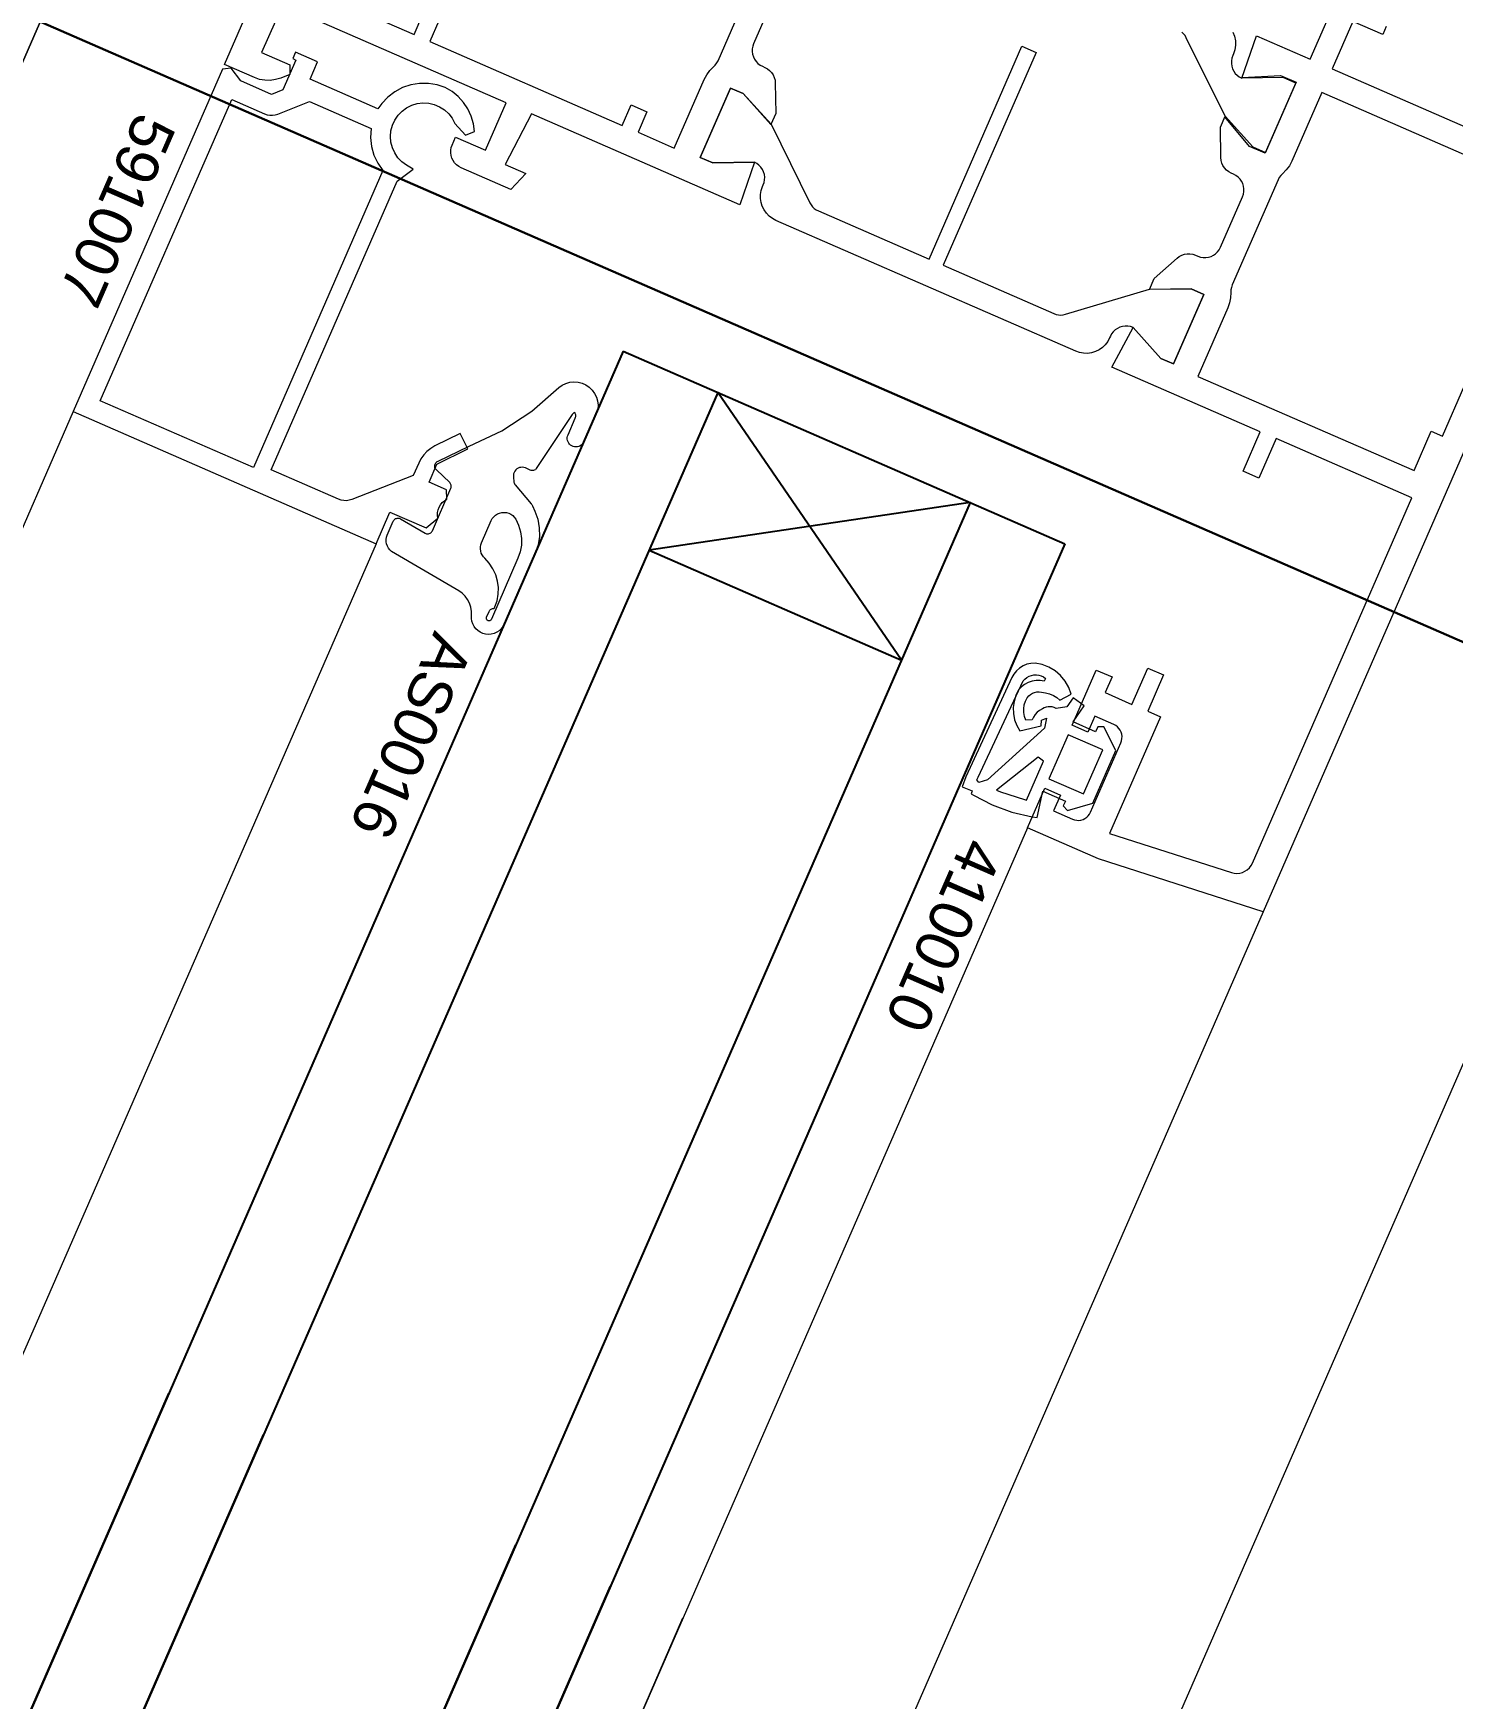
# Model space of a CAD drawing. Header units: millimetres. Extents: x -37281 to 954596, y -59787 to 956680.
# Drawn here: x 9188.4 to 9270.8, y -6551.4 to -6454.6 of the extents above; entities that cross this region are included whole.
import ezdxf

# ---------------------------------------------------------------- set-up
doc = ezdxf.new("R2010")
doc.units = ezdxf.units.MM
doc.header["$MEASUREMENT"] = 0
doc.linetypes.add('Dot & Dashed', pattern=[670.277762, 352.777767, -176.388884, 0, -141.111112])
for name, color, linetype, lineweight in [('0_Pen_No__2', 8, 'Continuous', 15), ('0_Pen_No__5', 7, 'Continuous', 25), ('0_Pen_No__7', 7, 'Continuous', 35), ('0_Pen_No__9', 7, 'Continuous', 13), ('New_A-20-M_Roof_Pen_No__93', 8, 'Continuous', 13), ('New_A-25-M_Curtain_Wall_Pen_No__90', 8, 'Continuous', 20), ('New_A-25-M_Wall_Ext_Pen_No__87', 8, 'Continuous', 20)]:
    doc.layers.add(name, color=color, linetype=linetype, lineweight=lineweight)
for name, color, linetype in [('New_A-20-M_Roof', 7, 'Continuous'), ('New_A-25-M_Curtain_Wall', 7, 'Continuous'), ('New_A-25-M_Wall_Ext', 7, 'Continuous'), ('New_ArchiCAD Windows', 7, 'Continuous')]:
    doc.layers.add(name, color=color, linetype=linetype)
doc.layers.add('New_A-25-M_Curtain_Wall_Pen_No__69', color=7, linetype='Continuous', lineweight=20, true_color=0x606060)
doc.layers.add('New_ArchiCAD Windows_Pen_No__23', color=7, linetype='Continuous', lineweight=30, true_color=0x2a2a2a)
doc.styles.add('GENERATED_STYLE_3', font='')
doc.styles.get('GENERATED_STYLE_3').set_extended_font_data('Arial')

# ---------------------------------------------------------------- blocks, each defined once
blk = doc.blocks.new('Wall_2_3', base_point=(10092.596, -4631.295))
at = {"layer": 'New_A-25-M_Wall_Ext_Pen_No__87', "linetype": 'Continuous', "flags": 128}
for points in [[(10000.932, -4591.325), (2142.474, -22613.267)], [(2234.138, -22653.237), (10092.596, -4631.295)]]:
    blk.add_lwpolyline(points, dxfattribs=at)
blk = doc.blocks.new('Double Window 19[11]_3')
at = {"layer": 'New_ArchiCAD Windows_Pen_No__23', "linetype": 'Continuous'}
blk.add_line((9188.458, -6453.793), (9362.621, -6529.737), dxfattribs=at)
blk = doc.blocks.new('Wall_139_3', base_point=(10165.916, -4712.544))
at = {"layer": 'New_ArchiCAD Windows', "color": 251, "linetype": 'Continuous', "lineweight": 20, "true_color": 0x606060}
blk.add_blockref('Double Window 19[11]_3', (0, 0), dxfattribs=at)
blk = doc.blocks.new('Morph_1_3')
at = {"layer": 'New_A-20-M_Roof_Pen_No__93', "linetype": 'Continuous', "flags": 128}
blk.add_lwpolyline([(2064.531, -22792.012), (10012.822, -4564.059)], dxfattribs=at)
blk = doc.blocks.new('Beam_4_3', base_point=(10000.932, -4591.325))
at = {"layer": 'New_A-25-M_Curtain_Wall_Pen_No__69', "linetype": 'Dot & Dashed'}
blk.add_line((10000.932, -4591.325), (2142.472, -22613.266), dxfattribs=at)
at = {"layer": 'New_A-25-M_Curtain_Wall_Pen_No__90', "linetype": 'Continuous'}
blk.add_line((10000.932, -4591.325), (2142.472, -22613.266), dxfattribs=at)

msp = doc.modelspace()

# ---------------------------------------------------------------- linework, layer by layer
at = {"layer": '0_Pen_No__2', "linetype": 'Continuous', "flags": 128}
for points in [[(9291.392, -6433.222), (9259.816, -6505.637), (9250.25, -6502.556), (9246.125, -6500.758)], [(9202.418, -6453.881), (9201.619, -6455.714), (9203.269, -6456.433), (9203.259, -6456.988), (9202.729, -6457.195), (9202.429, -6457.287), (9202.118, -6457.33), (9201.805, -6457.324), (9201.496, -6457.27), (9201.199, -6457.167), (9199.461, -6456.409), (9208.654, -6435.327)], [(9211.912, -6453.875), (9211.392, -6455.066), (9222.575, -6459.943), (9223.095, -6458.751), (9224.012, -6459.151), (9223.492, -6460.342), (9225.6, -6461.262), (9227.339, -6457.274), (9227.482, -6457.004), (9227.663, -6456.759), (9227.878, -6456.542), (9227.983, -6456.437), (9228.072, -6456.317), (9228.141, -6456.185), (9230.804, -6450.079)], [(9203.601, -6451.669), (9210.476, -6454.667), (9210.995, -6453.475)], [(9231.487, -6452.265), (9230.208, -6455.198), (9230.157, -6455.346), (9230.13, -6455.501), (9230.127, -6455.658), (9230.148, -6455.813), (9230.194, -6455.963), (9230.263, -6456.104), (9230.353, -6456.233), (9230.461, -6456.346), (9230.587, -6456.441), (9230.725, -6456.514), (9230.868, -6456.577), (9231.012, -6456.654), (9231.141, -6456.754), (9231.253, -6456.873), (9231.343, -6457.009), (9231.41, -6457.158), (9231.453, -6457.316), (9231.468, -6457.478), (9231.496, -6459.251), (9231.216, -6459.892), (9229.599, -6458.096), (9228.866, -6457.776), (9227.107, -6461.81), (9227.84, -6462.129), (9230.257, -6462.092), (9229.401, -6464.555), (9217.301, -6459.279), (9215.78, -6462.216), (9216.977, -6462.738), (9216.097, -6463.664), (9213.211, -6462.405), (9213.072, -6462.331), (9212.947, -6462.237), (9212.838, -6462.124), (9212.748, -6461.995), (9212.68, -6461.854), (9212.634, -6461.704), (9212.612, -6461.548), (9212.615, -6461.391), (9212.643, -6461.237), (9212.694, -6461.089), (9212.894, -6460.63), (9214.635, -6461.39), (9215.834, -6458.64), (9203.735, -6453.364)], [(9246.125, -6500.758), (9247.124, -6498.466), (9248.041, -6498.866), (9247.641, -6499.782), (9248.741, -6500.262), (9248.859, -6500.303), (9248.983, -6500.325), (9249.109, -6500.327), (9249.233, -6500.31), (9249.353, -6500.273), (9249.466, -6500.218), (9249.569, -6500.146), (9249.659, -6500.059), (9249.735, -6499.959), (9249.794, -6499.848), (9251.553, -6495.815), (9251.594, -6495.697), (9251.616, -6495.573), (9251.618, -6495.447), (9251.6, -6495.323), (9251.564, -6495.203), (9251.509, -6495.09), (9251.437, -6494.987), (9251.35, -6494.897), (9251.25, -6494.821), (9251.139, -6494.762), (9250.039, -6494.282), (9249.639, -6495.199), (9248.723, -6494.799), (9250.122, -6491.591), (9251.038, -6491.991), (9250.639, -6492.907), (9252.197, -6493.587), (9253.116, -6491.479), (9254.033, -6491.878), (9253.114, -6493.987), (9253.847, -6494.306), (9250.892, -6501.082), (9257.971, -6503.362), (9258.13, -6503.399), (9258.293, -6503.41), (9258.455, -6503.394), (9258.613, -6503.352), (9258.762, -6503.285), (9258.898, -6503.194), (9259.017, -6503.083), (9259.117, -6502.953), (9259.194, -6502.809), (9268.45, -6481.583), (9260.567, -6478.145), (9259.567, -6480.437), (9258.651, -6480.037), (9259.65, -6477.746), (9251.034, -6473.988), (9252.256, -6471.685), (9253.873, -6473.481), (9254.606, -6473.801), (9256.365, -6469.768), (9255.632, -6469.448), (9253.215, -6469.485), (9253.495, -6468.843), (9254.813, -6467.657), (9254.942, -6467.558), (9255.087, -6467.482), (9255.241, -6467.43), (9255.403, -6467.404), (9255.566, -6467.404), (9255.727, -6467.431), (9255.881, -6467.484), (9256.025, -6467.546), (9256.173, -6467.597), (9256.327, -6467.625), (9256.484, -6467.628), (9256.64, -6467.606), (9256.79, -6467.56), (9256.931, -6467.492), (9257.059, -6467.402), (9257.172, -6467.293), (9257.267, -6467.168), (9257.341, -6467.029), (9258.62, -6464.096), (9258.671, -6463.948), (9258.699, -6463.793), (9258.701, -6463.636), (9258.68, -6463.481), (9258.634, -6463.331), (9258.565, -6463.19), (9258.476, -6463.061), (9258.367, -6462.948), (9258.241, -6462.853), (9258.103, -6462.78), (9257.96, -6462.717), (9257.816, -6462.64), (9257.687, -6462.54), (9257.575, -6462.421), (9257.485, -6462.285), (9257.418, -6462.136), (9257.376, -6461.979), (9257.36, -6461.816), (9257.332, -6460.044), (9257.612, -6459.402), (9259.229, -6461.198), (9259.962, -6461.518), (9261.721, -6457.484), (9260.988, -6457.165), (9258.571, -6457.202), (9259.427, -6454.739), (9262.544, -6456.098), (9264.343, -6451.973)], [(9266.968, -6454.209), (9266.768, -6454.667), (9265.026, -6453.907), (9263.827, -6456.657)], [(9258.063, -6454.527), (9258.158, -6454.77), (9258.21, -6455.026), (9258.217, -6455.288), (9258.178, -6455.546), (9258.094, -6455.794), (9258.054, -6455.886), (9258.003, -6456.034), (9257.976, -6456.188), (9257.973, -6456.345), (9257.995, -6456.501), (9258.04, -6456.651), (9258.109, -6456.792), (9258.199, -6456.921), (9258.308, -6457.034), (9258.433, -6457.128), (9258.571, -6457.202), (9258.591, -6457.156), (9260.824, -6457.039), (9261.741, -6457.439), (9259.942, -6461.564), (9259.026, -6461.164), (9257.592, -6459.448), (9257.612, -6459.402), (9255.35, -6454.852), (9255.279, -6454.732), (9255.192, -6454.623), (9255.091, -6454.527)], [(9213.459, -6460.519), (9213.983, -6460.306), (9213.926, -6459.85), (9213.8, -6459.409), (9213.609, -6458.993), (9213.356, -6458.61), (9213.047, -6458.27), (9212.691, -6457.982), (9212.295, -6457.751), (9211.812, -6457.586), (9211.308, -6457.503), (9210.798, -6457.503), (9210.295, -6457.587), (9209.812, -6457.753), (9209.363, -6457.995), (9208.96, -6458.308), (9208.614, -6458.682), (9208.375, -6458.987), (9204.432, -6457.268), (9204.872, -6456.26), (9203.589, -6455.7), (9203.429, -6456.067), (9203.612, -6456.147), (9202.853, -6457.888), (9202.194, -6458.147), (9200.404, -6457.366), (9199.858, -6456.626), (9199.341, -6456.684), (9190.668, -6476.576), (9208.267, -6484.25), (9209.067, -6482.417), (9211.175, -6483.336), (9211.863, -6482.769), (9211.84, -6482.607), (9211.845, -6482.444), (9211.876, -6482.283), (9211.932, -6482.13), (9212.013, -6481.988), (9212.116, -6481.861), (9212.238, -6481.752), (9212.376, -6481.665), (9212.357, -6481.124), (9211.349, -6480.685), (9211.809, -6479.631), (9213.596, -6478.742), (9213.151, -6477.847), (9211.689, -6478.573), (9211.449, -6478.715), (9211.23, -6478.888), (9211.038, -6479.09), (9210.876, -6479.317), (9210.747, -6479.565), (9210.433, -6480.285), (9206.869, -6481.684), (9206.717, -6481.73), (9206.56, -6481.752), (9206.401, -6481.748), (9206.244, -6481.719), (9206.095, -6481.666), (9202.175, -6479.957)], [(9263.827, -6456.657), (9276.844, -6462.333)], [(9202.175, -6479.957), (9209.489, -6463.185), (9210.428, -6462.492), (9210.045, -6462.26), (9209.776, -6462.063), (9209.544, -6461.824), (9209.356, -6461.548), (9209.218, -6461.245), (9209.134, -6460.922), (9209.106, -6460.59), (9209.134, -6460.258), (9209.219, -6459.936), (9209.358, -6459.633), (9209.546, -6459.358), (9209.779, -6459.119), (9210.048, -6458.923), (9210.347, -6458.776), (9210.667, -6458.681), (9210.998, -6458.643), (9211.331, -6458.662), (9211.656, -6458.737), (9211.963, -6458.867), (9212.244, -6459.046), (9212.49, -6459.271), (9212.694, -6459.535), (9212.85, -6459.829), (9213.459, -6460.519)]]:
    msp.add_lwpolyline(points, dxfattribs=at)
for points in [[(9245.8, -6455.342), (9246.625, -6455.702), (9241.229, -6468.077), (9247.659, -6470.881), (9247.791, -6470.927), (9247.928, -6470.955), (9248.067, -6470.964), (9248.206, -6470.953), (9248.342, -6470.923), (9253.224, -6469.466), (9255.632, -6469.448), (9256.365, -6469.768), (9254.606, -6473.801), (9253.873, -6473.481), (9252.256, -6471.685), (9252.108, -6471.634), (9251.953, -6471.606), (9251.796, -6471.603), (9251.641, -6471.625), (9251.491, -6471.671), (9251.35, -6471.739), (9251.221, -6471.829), (9251.108, -6471.938), (9251.014, -6472.063), (9250.94, -6472.202), (9250.9, -6472.294), (9250.789, -6472.501), (9250.647, -6472.689), (9250.478, -6472.852), (9250.285, -6472.987), (9250.073, -6473.09), (9249.848, -6473.159), (9249.615, -6473.191), (9249.38, -6473.187), (9249.148, -6473.146), (9248.925, -6473.069), (9231.509, -6465.475), (9231.301, -6465.364), (9231.113, -6465.222), (9230.95, -6465.053), (9230.815, -6464.86), (9230.712, -6464.648), (9230.644, -6464.423), (9230.611, -6464.19), (9230.616, -6463.954), (9230.657, -6463.723), (9230.734, -6463.5), (9230.774, -6463.408), (9230.825, -6463.26), (9230.852, -6463.106), (9230.855, -6462.949), (9230.833, -6462.793), (9230.788, -6462.643), (9230.719, -6462.502), (9230.629, -6462.373), (9230.52, -6462.261), (9230.395, -6462.166), (9230.257, -6462.092), (9227.84, -6462.129), (9227.107, -6461.81), (9228.866, -6457.776), (9229.599, -6458.096), (9231.224, -6459.873), (9233.478, -6464.442), (9233.549, -6464.562), (9233.636, -6464.671), (9233.737, -6464.767), (9233.85, -6464.849), (9233.974, -6464.913), (9240.404, -6467.717)], [(9263.228, -6458.032), (9261.489, -6462.02), (9261.346, -6462.29), (9261.165, -6462.536), (9260.95, -6462.752), (9260.845, -6462.857), (9260.756, -6462.977), (9260.687, -6463.109), (9258.024, -6469.215), (9257.975, -6469.356), (9257.947, -6469.502), (9257.941, -6469.651), (9257.93, -6469.956), (9257.873, -6470.256), (9257.772, -6470.545), (9256.033, -6474.532), (9268.591, -6480.008), (9269.59, -6477.716), (9270.232, -6477.996), (9275.428, -6466.08), (9274.786, -6465.8), (9275.786, -6463.508)], [(9201.139, -6479.832), (9192.247, -6475.955), (9199.882, -6458.447), (9201.791, -6459.28), (9201.939, -6459.331), (9202.094, -6459.358), (9202.251, -6459.361), (9202.406, -6459.34), (9202.556, -6459.294), (9204.408, -6458.567), (9207.99, -6460.129), (9207.956, -6460.648), (9208.009, -6461.167), (9208.148, -6461.669), (9208.37, -6462.14), (9208.667, -6462.568)]]:
    msp.add_lwpolyline(points, close=True, dxfattribs=at)
at = {"layer": '0_Pen_No__5', "linetype": 'Continuous'}
for p, q in [((9222.637, -6473.061), (9100.362, -6753.476)), ((9222.637, -6473.061), (9248.303, -6484.253)), ((9228.137, -6475.459), (9105.862, -6755.875)), ((9238.806, -6491.021), (9228.137, -6475.459)), ((9242.803, -6481.854), (9120.528, -6762.27)), ((9242.803, -6481.854), (9224.14, -6484.626)), ((9248.303, -6484.253), (9126.028, -6764.668)), ((9224.14, -6484.626), (9238.806, -6491.021)), ((9073.948, -6814.053), (9196.223, -6533.637)), ((9079.448, -6816.451), (9201.723, -6536.036)), ((9094.114, -6822.846), (9216.389, -6542.431)), ((9099.614, -6825.245), (9221.889, -6544.829))]:
    msp.add_line(p, q, dxfattribs=at)
at = {"layer": '0_Pen_No__9', "linetype": 'Continuous'}
for p, q in [((9190.668, -6476.576), (9074.788, -6742.325)), ((9208.267, -6484.25), (9092.387, -6749.999)), ((9246.125, -6500.758), (9130.245, -6766.507)), ((9259.816, -6505.637), (9143.536, -6772.302)), ((9110.226, -6812.417), (9226.106, -6546.668))]:
    msp.add_line(p, q, dxfattribs=at)
at = {"layer": '0_Pen_No__9', "linetype": 'Continuous', "flags": 128}
for points in [[(9209.172, -6484.705), (9209.073, -6484.616), (9208.99, -6484.511), (9208.926, -6484.395), (9208.882, -6484.269), (9208.859, -6484.138), (9208.858, -6484.005), (9208.88, -6483.874), (9208.923, -6483.748), (9209.273, -6482.943), (9209.297, -6482.899), (9209.329, -6482.859), (9209.366, -6482.825), (9209.409, -6482.797), (9209.456, -6482.778), (9209.505, -6482.766), (9209.555, -6482.763), (9209.606, -6482.769), (9209.655, -6482.782), (9209.7, -6482.804), (9211.115, -6483.635), (9211.16, -6483.656), (9211.209, -6483.67), (9211.259, -6483.676), (9211.31, -6483.673), (9211.359, -6483.661), (9211.406, -6483.641), (9211.449, -6483.614), (9211.486, -6483.58), (9211.517, -6483.54), (9211.542, -6483.496), (9212.617, -6481.03), (9212.632, -6480.987), (9212.64, -6480.942), (9212.641, -6480.896), (9212.636, -6480.851), (9212.623, -6480.807), (9212.604, -6480.765), (9212.579, -6480.727), (9212.548, -6480.693), (9211.773, -6479.956), (9211.74, -6479.918), (9211.713, -6479.876), (9211.694, -6479.829), (9211.683, -6479.78), (9211.68, -6479.73), (9211.686, -6479.681), (9211.699, -6479.632), (9211.721, -6479.587), (9211.75, -6479.546), (9211.785, -6479.51), (9211.825, -6479.481), (9211.87, -6479.459), (9213.685, -6478.58), (9215.571, -6477.691), (9217.316, -6476.549), (9218.886, -6475.175), (9219.082, -6475.038), (9219.299, -6474.937), (9219.529, -6474.874), (9219.768, -6474.851), (9220.006, -6474.869), (9220.238, -6474.928), (9220.457, -6475.026), (9220.655, -6475.159), (9220.828, -6475.324), (9220.971, -6475.517), (9221.078, -6475.73), (9221.147, -6475.959), (9221.176, -6476.197), (9221.164, -6476.436), (9220.341, -6478.326), (9220.302, -6478.399), (9220.252, -6478.464), (9220.191, -6478.52), (9220.122, -6478.566), (9220.047, -6478.599), (9219.967, -6478.619), (9219.884, -6478.627), (9219.802, -6478.62), (9219.722, -6478.6), (9219.646, -6478.567), (9219.577, -6478.522), (9219.516, -6478.466), (9219.465, -6478.401), (9219.426, -6478.329), (9219.399, -6478.251), (9219.385, -6478.169), (9219.385, -6478.087), (9219.398, -6478.005), (9219.425, -6477.927), (9219.848, -6476.954), (9219.865, -6476.909), (9219.875, -6476.862), (9219.878, -6476.814), (9219.872, -6476.766), (9219.86, -6476.72), (9219.84, -6476.677), (9219.813, -6476.637), (9219.771, -6476.657), (9219.732, -6476.683), (9219.698, -6476.714), (9219.669, -6476.751), (9217.58, -6479.889), (9217.529, -6479.954), (9217.462, -6479.98), (9217.417, -6479.994), (9217.37, -6480.001), (9217.323, -6480), (9217.276, -6479.992), (9217.231, -6479.977), (9216.948, -6479.853), (9216.866, -6479.825), (9216.779, -6479.812), (9216.692, -6479.815), (9216.607, -6479.832), (9216.526, -6479.864), (9216.451, -6479.909), (9216.386, -6479.967), (9216.332, -6480.035), (9216.29, -6480.112), (9216.262, -6480.194), (9216.249, -6480.28), (9216.251, -6480.368), (9216.286, -6480.678), (9216.294, -6480.722), (9216.309, -6480.764), (9216.33, -6480.803), (9216.356, -6480.839), (9217.284, -6481.927), (9217.325, -6481.983), (9217.358, -6482.045), (9217.5, -6482.358), (9217.669, -6482.83), (9217.757, -6483.325), (9217.761, -6483.827), (9217.681, -6484.322), (9217.519, -6484.798), (9215.722, -6488.919), (9215.644, -6489.065), (9215.542, -6489.196), (9215.42, -6489.308), (9215.281, -6489.399), (9215.129, -6489.465), (9214.968, -6489.506), (9214.803, -6489.519), (9214.637, -6489.505), (9214.477, -6489.463), (9214.325, -6489.396), (9214.187, -6489.304), (9214.065, -6489.191), (9213.964, -6489.06), (9213.887, -6488.913), (9213.834, -6488.756), (9213.808, -6488.592), (9213.81, -6488.426), (9213.813, -6488.183), (9213.777, -6487.943), (9213.703, -6487.712), (9213.592, -6487.496), (9213.448, -6487.301), (9213.274, -6487.131), (9213.075, -6486.992)], [(9214.959, -6482.913), (9215.024, -6482.794), (9215.107, -6482.688), (9215.207, -6482.597), (9215.321, -6482.524), (9215.446, -6482.472), (9215.578, -6482.441), (9215.713, -6482.433), (9215.847, -6482.448), (9215.977, -6482.485), (9216.099, -6482.544), (9216.209, -6482.622), (9216.305, -6482.718), (9216.383, -6482.828), (9216.554, -6483.181), (9216.668, -6483.556), (9216.722, -6483.944), (9216.715, -6484.336), (9216.646, -6484.722), (9216.518, -6485.093), (9214.969, -6488.645), (9214.957, -6488.667), (9214.942, -6488.686), (9214.924, -6488.703), (9214.903, -6488.717), (9214.881, -6488.727), (9214.857, -6488.733), (9214.832, -6488.735), (9214.807, -6488.733), (9214.783, -6488.727), (9214.761, -6488.717), (9214.74, -6488.704), (9214.721, -6488.687), (9214.706, -6488.667), (9214.694, -6488.646), (9214.686, -6488.622), (9214.682, -6488.598), (9214.682, -6488.573), (9214.686, -6488.549), (9214.694, -6488.525), (9214.841, -6488.189), (9214.862, -6488.148), (9214.89, -6488.111), (9214.923, -6488.079), (9214.961, -6488.052), (9215.002, -6488.031), (9215.046, -6488.017), (9215.091, -6488.009), (9215.137, -6488.009), (9215.174, -6487.929), (9215.3, -6487.566), (9215.369, -6487.188), (9215.38, -6486.803), (9215.331, -6486.422), (9215.224, -6486.053), (9215.062, -6485.704), (9214.848, -6485.384), (9214.588, -6485.101), (9214.505, -6485.011), (9214.436, -6484.908), (9214.384, -6484.797), (9214.35, -6484.679), (9214.334, -6484.557), (9214.337, -6484.434), (9214.359, -6484.313), (9214.4, -6484.197)], [(9245.215, -6492.034), (9242.55, -6497.803), (9242.332, -6498.387), (9242.912, -6498.617), (9242.843, -6498.777), (9242.991, -6498.868), (9244.07, -6499.434), (9245.214, -6499.855), (9246.402, -6500.125), (9246.682, -6500.17), (9247.014, -6498.636), (9248.327, -6499.209), (9248.207, -6499.484), (9248.447, -6499.756), (9249.914, -6499.323), (9251.249, -6496.261), (9250.568, -6494.892), (9250.206, -6494.901), (9250.086, -6495.176), (9248.772, -6494.603), (9249.424, -6493.669), (9248.771, -6493.207), (9248.404, -6493.733), (9247.784, -6493.825), (9247.677, -6493.772), (9247.562, -6493.738), (9247.443, -6493.722), (9247.323, -6493.726), (9247.205, -6493.75), (9247.093, -6493.792), (9246.989, -6493.851), (9246.83, -6493.936), (9246.688, -6494.046), (9246.565, -6494.178), (9246.466, -6494.328), (9246.392, -6494.493), (9246.019, -6494.503), (9245.946, -6494.289), (9245.908, -6494.066), (9245.906, -6493.84), (9245.939, -6493.616), (9246.007, -6493.4), (9246.108, -6493.198), (9246.194, -6493.094), (9246.296, -6493.006), (9246.413, -6492.937), (9246.539, -6492.889), (9246.671, -6492.864), (9246.807, -6492.861), (9246.94, -6492.882), (9247.177, -6492.908), (9247.408, -6492.968), (9247.627, -6493.063), (9247.83, -6493.189), (9248.011, -6493.344), (9248.659, -6493.001), (9248.519, -6492.605), (9248.313, -6492.24), (9248.047, -6491.915), (9247.73, -6491.64), (9247.37, -6491.424), (9246.979, -6491.272), (9246.567, -6491.189), (9246.327, -6491.205), (9246.093, -6491.26), (9245.871, -6491.353), (9245.667, -6491.48), (9245.487, -6491.639), (9245.334, -6491.825)], [(9243.268, -6497.812), (9245.879, -6492.227), (9245.976, -6492.118), (9246.09, -6492.027), (9246.216, -6491.955), (9246.353, -6491.905), (9246.496, -6491.877), (9246.641, -6491.872), (9246.785, -6491.891), (9246.925, -6491.933), (9247.056, -6491.997), (9247.174, -6492.081), (9247.099, -6492.235), (9246.865, -6492.197), (9246.628, -6492.198), (9246.394, -6492.238), (9246.169, -6492.315), (9245.96, -6492.428), (9245.773, -6492.573), (9245.612, -6492.747), (9245.453, -6493.069), (9245.348, -6493.413), (9245.3, -6493.768), (9245.31, -6494.127), (9245.378, -6494.479), (9245.501, -6494.816), (9245.678, -6495.129), (9246.914, -6494.826), (9246.935, -6494.512), (9247.223, -6494.386), (9247.107, -6494.974), (9243.805, -6497.964), (9243.306, -6498.118), (9243.185, -6497.978)], [(9247.364, -6497.916), (9249.38, -6498.795), (9250.499, -6496.229), (9248.483, -6495.349)], [(9245.942, -6499.118), (9246.064, -6499.146), (9247.048, -6496.888), (9246.741, -6496.651), (9244.328, -6498.567), (9244.56, -6498.665)]]:
    msp.add_lwpolyline(points, close=True, dxfattribs=at)

# ---------------------------------------------------------------- block references
at = {"layer": 'New_A-20-M_Roof', "linetype": 'Continuous', "lineweight": 0}
msp.add_blockref('Morph_1_3', (0, 0), dxfattribs=at)
at = {"layer": 'New_A-25-M_Curtain_Wall', "color": 8, "lineweight": 20}
msp.add_blockref('Beam_4_3', (10000.932, -4591.325), dxfattribs=at)
at = {"layer": 'New_A-25-M_Wall_Ext', "color": 250, "lineweight": 50, "true_color": 0x2a2a2a}
for name, p in [('Wall_139_3', (10165.916, -4712.544)), ('Wall_2_3', (10092.596, -4631.295))]:
    msp.add_blockref(name, p, dxfattribs=at)

# ---------------------------------------------------------------- texts
at = {"layer": '0_Pen_No__7', "linetype": 'Continuous', "char_height": 2.5, "attachment_point": 7, "rotation": 246.44041, "style": 'GENERATED_STYLE_3'}
for s, insert in [('\\A1;{\\fArial|b0|i0|c0|p34;591007}', (9194.371, -6459.047)), ('\\A1;{\\fArial|b0|i0|c0|p34;AS0016}', (9211.645, -6489.234)), ('\\A1;{\\fArial|b0|i0|c0|p34;410010}', (9242.435, -6501.175))]:
    msp.add_mtext(s, dxfattribs=dict(at, insert=insert))

doc.saveas('drawing.dxf')
